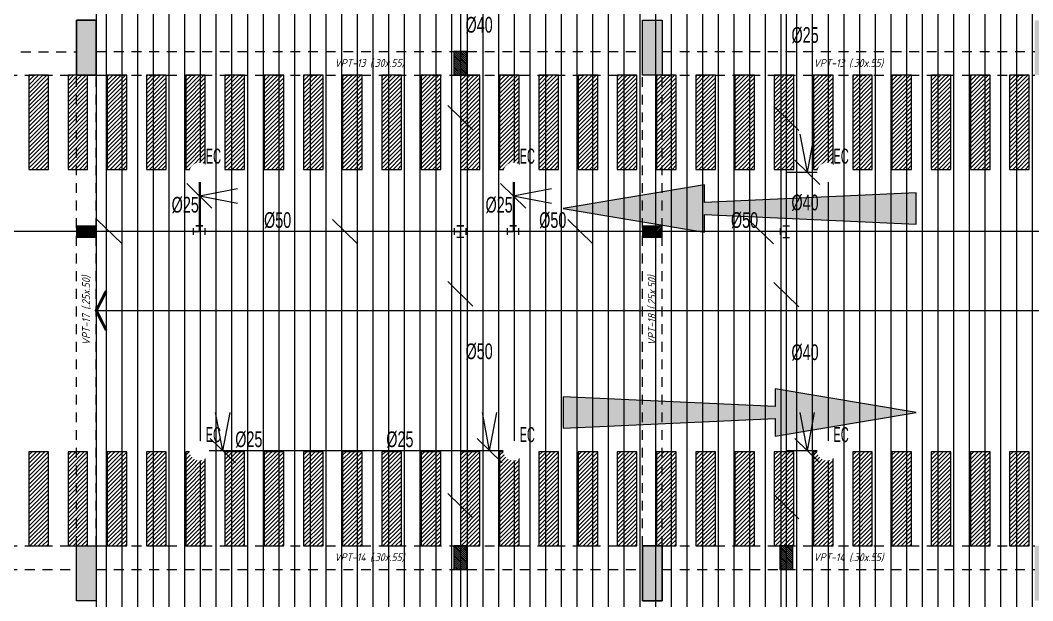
# Model space of a CAD drawing. Header units: millimetres. Extents: x 2085 to 2829, y 1352 to 1631.
# Drawn here: x 2170.53 to 2183.44, y 1527.39 to 1534.79 of the extents above; entities that cross this region are included whole.
import ezdxf
from ezdxf.enums import TextEntityAlignment as Align

# ---------------------------------------------------------------- set-up
doc = ezdxf.new("R2010")
doc.units = ezdxf.units.MM
doc.set_wipeout_variables(frame=1)
for name, pattern in [('DASHED2', [0.375, 0.25, -0.125]), ('HIDDEN', [0.375, 0.25, -0.125]), ('HIDDEN2', [0.1875, 0.125, -0.0625])]:
    doc.linetypes.add(name, pattern=pattern)
doc.layers.get('0').update_dxf_attribs({"color": 251, "lineweight": 9})
for name, color, linetype, lineweight in [('000 SOS 911 - ACCESORIOS ACI', 3, 'Continuous', 20), ('000 SOS 911 ACCESORIOS', 3, 'Continuous', 20), ('000 SOS 911 ROCIADORES', 5, 'Continuous', 25), ('000 SOS 911 TEXTOS ACI', 7, 'Continuous', 9), ('000 SOS 911 TUB. ENTERRADA  ACI', 5, 'DASHED2', 25), ('000 SOS 911 TUBERIA ACI', 3, 'Continuous', 25), ('A-ESTRUCTURA-HATCH', 251, 'Continuous', 13), ('A-ESTRUCTURA-PLACAS', 251, 'Continuous', 13), ('A-ESTRUCTURA-VIGAS', 251, 'HIDDEN2', 13), ('A-HATCH', 251, 'Continuous', 9), ('A-LINEAS', 251, 'Continuous', 9), ('A-MUROS', 251, 'Continuous', 9), ('CIRCULACION PEATONAL', 251, 'Continuous', 13)]:
    doc.layers.add(name, color=color, linetype=linetype, lineweight=lineweight)
doc.layers.add('A_50_Vigas Chata', color=251, linetype='HIDDEN', lineweight=13, plot=False)
doc.styles.add('APPIA -TEXTOS-GENERALES', font='isocp.shx', dxfattribs={"oblique": 15})
doc.styles.add('PIPE', font='ARIALN.TTF', dxfattribs={"width": 0.8})
pattern_1 = [(45, (47.250368, 0), (-0.0265165, 0.0265165), [])]
pattern_2 = [(45, (47.750368, 0), (-0.0265165, 0.0265165), [])]
pattern_3 = [(45, (48.250368, 0), (-0.0265165, 0.0265165), [])]
pattern_4 = [(45, (48.750368, 0), (-0.0265165, 0.0265165), [])]
pattern_5 = [(45, (49.250368, 0), (-0.0265165, 0.0265165), [])]
pattern_6 = [(45, (49.750368, 0), (-0.0265165, 0.0265165), [])]
pattern_7 = [(45, (50.250368, 0), (-0.0265165, 0.0265165), [])]
pattern_8 = [(45, (50.750368, 0), (-0.0265165, 0.0265165), [])]
pattern_9 = [(45, (51.250368, 0), (-0.0265165, 0.0265165), [])]
pattern_10 = [(45, (51.750368, 0), (-0.0265165, 0.0265165), [])]
pattern_11 = [(45, (52.250368, 0), (-0.0265165, 0.0265165), [])]
pattern_12 = [(45, (52.750368, 0), (-0.0265165, 0.0265165), [])]
pattern_13 = [(45, (53.250368, 0), (-0.0265165, 0.0265165), [])]
pattern_14 = [(45, (53.750368, 0), (-0.0265165, 0.0265165), [])]
pattern_15 = [(45, (54.250368, 0), (-0.0265165, 0.0265165), [])]
pattern_16 = [(45, (54.750368, 0), (-0.0265165, 0.0265165), [])]
pattern_17 = [(45, (55.250368, 0), (-0.0265165, 0.0265165), [])]
pattern_18 = [(45, (55.750368, 0), (-0.0265165, 0.0265165), [])]
pattern_19 = [(45, (56.250368, 0), (-0.0265165, 0.0265165), [])]
pattern_20 = [(45, (56.750368, 0), (-0.0265165, 0.0265165), [])]
pattern_21 = [(45, (57.250368, 0), (-0.0265165, 0.0265165), [])]
pattern_22 = [(45, (57.750368, 0), (-0.0265165, 0.0265165), [])]
pattern_23 = [(45, (58.250368, 0), (-0.0265165, 0.0265165), [])]
pattern_24 = [(45, (58.750368, 0), (-0.0265165, 0.0265165), [])]
pattern_25 = [(45, (59.250368, 0), (-0.0265165, 0.0265165), [])]
pattern_26 = [(45, (59.750368, 0), (-0.0265165, 0.0265165), [])]

# ---------------------------------------------------------------- blocks, each defined once
blk = doc.blocks.new('002')
at = {"layer": '000 SOS 911 ROCIADORES', "color": 5, "style": 'PIPE', "width": 0.641273}
blk.add_text('EC', height=0.14693, dxfattribs=at).set_placement((2884.5692, 1470.2615, 0), (2884.7191, 1470.2615, 0), align=Align.FIT)
blk.add_wipeout([(2884.6014, 1470.1768), (2884.6013, 1470.178), (2884.6013, 1470.1792), (2884.6013, 1470.1804), (2884.6012, 1470.1816), (2884.6012, 1470.1828), (2884.6011, 1470.184), (2884.601, 1470.1852), (2884.6009, 1470.1864), (2884.6007, 1470.1876), (2884.6006, 1470.1888), (2884.6004, 1470.19), (2884.6003, 1470.1911), (2884.6001, 1470.1923), (2884.5999, 1470.1935), (2884.5997, 1470.1947), (2884.5994, 1470.1959), (2884.5992, 1470.197), (2884.5989, 1470.1982), (2884.5987, 1470.1994), (2884.5984, 1470.2005), (2884.5981, 1470.2017), (2884.5977, 1470.2028), (2884.5974, 1470.204), (2884.5971, 1470.2051), (2884.5967, 1470.2063), (2884.5963, 1470.2074), (2884.5959, 1470.2085), (2884.5955, 1470.2097), (2884.5951, 1470.2108), (2884.5947, 1470.2119), (2884.5942, 1470.213), (2884.5938, 1470.2141), (2884.5933, 1470.2152), (2884.5928, 1470.2163), (2884.5923, 1470.2174), (2884.5918, 1470.2185), (2884.5912, 1470.2195), (2884.5907, 1470.2206), (2884.5901, 1470.2217), (2884.5896, 1470.2227), (2884.589, 1470.2238), (2884.5884, 1470.2248), (2884.5878, 1470.2258), (2884.5872, 1470.2269), (2884.5865, 1470.2279), (2884.5859, 1470.2289), (2884.5852, 1470.2299), (2884.5845, 1470.2309), (2884.5839, 1470.2318), (2884.5832, 1470.2328), (2884.5825, 1470.2338), (2884.5817, 1470.2347), (2884.581, 1470.2357), (2884.5803, 1470.2366), (2884.5795, 1470.2375), (2884.5787, 1470.2385), (2884.5779, 1470.2394), (2884.5772, 1470.2403), (2884.5764, 1470.2412), (2884.5755, 1470.242), (2884.5747, 1470.2429), (2884.5739, 1470.2438), (2884.573, 1470.2446), (2884.5722, 1470.2454), (2884.5713, 1470.2463), (2884.5704, 1470.2471), (2884.5695, 1470.2479), (2884.5686, 1470.2487), (2884.5677, 1470.2495), (2884.5668, 1470.2502), (2884.5659, 1470.251), (2884.565, 1470.2517), (2884.564, 1470.2525), (2884.5631, 1470.2532), (2884.5621, 1470.2539), (2884.5611, 1470.2546), (2884.5601, 1470.2553), (2884.5591, 1470.2559), (2884.5581, 1470.2566), (2884.5571, 1470.2573), (2884.5561, 1470.2579), (2884.5551, 1470.2585), (2884.5541, 1470.2591), (2884.553, 1470.2597), (2884.552, 1470.2603), (2884.5509, 1470.2609), (2884.5499, 1470.2614), (2884.5488, 1470.262), (2884.5477, 1470.2625), (2884.5467, 1470.263), (2884.5456, 1470.2635), (2884.5445, 1470.264), (2884.5434, 1470.2645), (2884.5423, 1470.2649), (2884.5412, 1470.2654), (2884.5401, 1470.2658), (2884.5389, 1470.2662), (2884.5378, 1470.2667), (2884.5367, 1470.267), (2884.5355, 1470.2674), (2884.5344, 1470.2678), (2884.5333, 1470.2681), (2884.5321, 1470.2685), (2884.5309, 1470.2688), (2884.5298, 1470.2691), (2884.5286, 1470.2694), (2884.5275, 1470.2697), (2884.5263, 1470.2699), (2884.5251, 1470.2702), (2884.524, 1470.2704), (2884.5228, 1470.2706), (2884.5216, 1470.2708), (2884.5204, 1470.271), (2884.5192, 1470.2712), (2884.518, 1470.2713), (2884.5169, 1470.2715), (2884.5157, 1470.2716), (2884.5145, 1470.2717), (2884.5133, 1470.2718), (2884.5121, 1470.2719), (2884.5109, 1470.272), (2884.5097, 1470.272), (2884.5085, 1470.2721), (2884.5073, 1470.2721), (2884.5061, 1470.2721), (2884.5049, 1470.2721), (2884.5037, 1470.2721), (2884.5025, 1470.272), (2884.5013, 1470.272), (2884.5001, 1470.2719), (2884.4989, 1470.2718), (2884.4977, 1470.2717), (2884.4965, 1470.2716), (2884.4954, 1470.2715), (2884.4942, 1470.2713), (2884.493, 1470.2712), (2884.4918, 1470.271), (2884.4906, 1470.2708), (2884.4894, 1470.2706), (2884.4883, 1470.2704), (2884.4871, 1470.2702), (2884.4859, 1470.2699), (2884.4847, 1470.2697), (2884.4836, 1470.2694), (2884.4824, 1470.2691), (2884.4813, 1470.2688), (2884.4801, 1470.2685), (2884.479, 1470.2681), (2884.4778, 1470.2678), (2884.4767, 1470.2674), (2884.4755, 1470.267), (2884.4744, 1470.2667), (2884.4733, 1470.2662), (2884.4722, 1470.2658), (2884.471, 1470.2654), (2884.4699, 1470.2649), (2884.4688, 1470.2645), (2884.4677, 1470.264), (2884.4666, 1470.2635), (2884.4655, 1470.263), (2884.4645, 1470.2625), (2884.4634, 1470.262), (2884.4623, 1470.2614), (2884.4613, 1470.2609), (2884.4602, 1470.2603), (2884.4592, 1470.2597), (2884.4581, 1470.2591), (2884.4571, 1470.2585), (2884.4561, 1470.2579), (2884.4551, 1470.2573), (2884.4541, 1470.2566), (2884.4531, 1470.2559), (2884.4521, 1470.2553), (2884.4511, 1470.2546), (2884.4501, 1470.2539), (2884.4492, 1470.2532), (2884.4482, 1470.2525), (2884.4473, 1470.2517), (2884.4463, 1470.251), (2884.4454, 1470.2502), (2884.4445, 1470.2495), (2884.4436, 1470.2487), (2884.4427, 1470.2479), (2884.4418, 1470.2471), (2884.4409, 1470.2463), (2884.44, 1470.2454), (2884.4392, 1470.2446), (2884.4383, 1470.2438), (2884.4375, 1470.2429), (2884.4367, 1470.242), (2884.4359, 1470.2412), (2884.4351, 1470.2403), (2884.4343, 1470.2394), (2884.4335, 1470.2385), (2884.4327, 1470.2375), (2884.432, 1470.2366), (2884.4312, 1470.2357), (2884.4305, 1470.2347), (2884.4298, 1470.2338), (2884.429, 1470.2328), (2884.4283, 1470.2318), (2884.4277, 1470.2309), (2884.427, 1470.2299), (2884.4263, 1470.2289), (2884.4257, 1470.2279), (2884.425, 1470.2269), (2884.4244, 1470.2258), (2884.4238, 1470.2248), (2884.4232, 1470.2238), (2884.4226, 1470.2227), (2884.4221, 1470.2217), (2884.4215, 1470.2206), (2884.421, 1470.2195), (2884.4204, 1470.2185), (2884.4199, 1470.2174), (2884.4194, 1470.2163), (2884.4189, 1470.2152), (2884.4185, 1470.2141), (2884.418, 1470.213), (2884.4175, 1470.2119), (2884.4171, 1470.2108), (2884.4167, 1470.2097), (2884.4163, 1470.2085), (2884.4159, 1470.2074), (2884.4155, 1470.2063), (2884.4152, 1470.2051), (2884.4148, 1470.204), (2884.4145, 1470.2028), (2884.4142, 1470.2017), (2884.4138, 1470.2005), (2884.4136, 1470.1994), (2884.4133, 1470.1982), (2884.413, 1470.197), (2884.4128, 1470.1959), (2884.4125, 1470.1947), (2884.4123, 1470.1935), (2884.4121, 1470.1923), (2884.4119, 1470.1911), (2884.4118, 1470.19), (2884.4116, 1470.1888), (2884.4115, 1470.1876), (2884.4113, 1470.1864), (2884.4112, 1470.1852), (2884.4111, 1470.184), (2884.411, 1470.1828), (2884.411, 1470.1816), (2884.4109, 1470.1804), (2884.4109, 1470.1792), (2884.4109, 1470.178), (2884.4109, 1470.1768), (2884.4109, 1470.1756), (2884.4109, 1470.1744), (2884.4109, 1470.1732), (2884.411, 1470.172), (2884.411, 1470.1709), (2884.4111, 1470.1697), (2884.4112, 1470.1685), (2884.4113, 1470.1673), (2884.4115, 1470.1661), (2884.4116, 1470.1649), (2884.4118, 1470.1637), (2884.4119, 1470.1625), (2884.4121, 1470.1613), (2884.4123, 1470.1602), (2884.4125, 1470.159), (2884.4128, 1470.1578), (2884.413, 1470.1566), (2884.4133, 1470.1555), (2884.4136, 1470.1543), (2884.4138, 1470.1531), (2884.4142, 1470.152), (2884.4145, 1470.1508), (2884.4148, 1470.1497), (2884.4152, 1470.1485), (2884.4155, 1470.1474), (2884.4159, 1470.1463), (2884.4163, 1470.1451), (2884.4167, 1470.144), (2884.4171, 1470.1429), (2884.4175, 1470.1418), (2884.418, 1470.1407), (2884.4185, 1470.1396), (2884.4189, 1470.1385), (2884.4194, 1470.1374), (2884.4199, 1470.1363), (2884.4204, 1470.1352), (2884.421, 1470.1341), (2884.4215, 1470.1331), (2884.4221, 1470.132), (2884.4226, 1470.1309), (2884.4232, 1470.1299), (2884.4238, 1470.1289), (2884.4244, 1470.1278), (2884.425, 1470.1268), (2884.4257, 1470.1258), (2884.4263, 1470.1248), (2884.427, 1470.1238), (2884.4277, 1470.1228), (2884.4283, 1470.1218), (2884.429, 1470.1208), (2884.4298, 1470.1199), (2884.4305, 1470.1189), (2884.4312, 1470.118), (2884.432, 1470.117), (2884.4327, 1470.1161), (2884.4335, 1470.1152), (2884.4343, 1470.1143), (2884.4351, 1470.1134), (2884.4359, 1470.1125), (2884.4367, 1470.1116), (2884.4375, 1470.1108), (2884.4383, 1470.1099), (2884.4392, 1470.1091), (2884.44, 1470.1082), (2884.4409, 1470.1074), (2884.4418, 1470.1066), (2884.4427, 1470.1058), (2884.4436, 1470.105), (2884.4445, 1470.1042), (2884.4454, 1470.1034), (2884.4463, 1470.1027), (2884.4473, 1470.1019), (2884.4482, 1470.1012), (2884.4492, 1470.1005), (2884.4501, 1470.0998), (2884.4511, 1470.0991), (2884.4521, 1470.0984), (2884.4531, 1470.0977), (2884.4541, 1470.0971), (2884.4551, 1470.0964), (2884.4561, 1470.0958), (2884.4571, 1470.0952), (2884.4581, 1470.0945), (2884.4592, 1470.0939), (2884.4602, 1470.0934), (2884.4613, 1470.0928), (2884.4623, 1470.0922), (2884.4634, 1470.0917), (2884.4645, 1470.0912), (2884.4655, 1470.0906), (2884.4666, 1470.0901), (2884.4677, 1470.0897), (2884.4688, 1470.0892), (2884.4699, 1470.0887), (2884.471, 1470.0883), (2884.4722, 1470.0878), (2884.4733, 1470.0874), (2884.4744, 1470.087), (2884.4755, 1470.0866), (2884.4767, 1470.0862), (2884.4778, 1470.0859), (2884.479, 1470.0855), (2884.4801, 1470.0852), (2884.4813, 1470.0849), (2884.4824, 1470.0846), (2884.4836, 1470.0843), (2884.4847, 1470.084), (2884.4859, 1470.0837), (2884.4871, 1470.0835), (2884.4883, 1470.0833), (2884.4894, 1470.0831), (2884.4906, 1470.0829), (2884.4918, 1470.0827), (2884.493, 1470.0825), (2884.4942, 1470.0823), (2884.4954, 1470.0822), (2884.4965, 1470.0821), (2884.4977, 1470.082), (2884.4989, 1470.0819), (2884.5001, 1470.0818), (2884.5013, 1470.0817), (2884.5025, 1470.0817), (2884.5037, 1470.0816), (2884.5049, 1470.0816), (2884.5061, 1470.0816), (2884.5073, 1470.0816), (2884.5085, 1470.0816), (2884.5097, 1470.0817), (2884.5109, 1470.0817), (2884.5121, 1470.0818), (2884.5133, 1470.0819), (2884.5145, 1470.082), (2884.5157, 1470.0821), (2884.5169, 1470.0822), (2884.518, 1470.0823), (2884.5192, 1470.0825), (2884.5204, 1470.0827), (2884.5216, 1470.0829), (2884.5228, 1470.0831), (2884.524, 1470.0833), (2884.5251, 1470.0835), (2884.5263, 1470.0837), (2884.5275, 1470.084), (2884.5286, 1470.0843), (2884.5298, 1470.0846), (2884.5309, 1470.0849), (2884.5321, 1470.0852), (2884.5333, 1470.0855), (2884.5344, 1470.0859), (2884.5355, 1470.0862), (2884.5367, 1470.0866), (2884.5378, 1470.087), (2884.5389, 1470.0874), (2884.5401, 1470.0878), (2884.5412, 1470.0883), (2884.5423, 1470.0887), (2884.5434, 1470.0892), (2884.5445, 1470.0897), (2884.5456, 1470.0901), (2884.5467, 1470.0906), (2884.5477, 1470.0912), (2884.5488, 1470.0917), (2884.5499, 1470.0922), (2884.5509, 1470.0928), (2884.552, 1470.0934), (2884.553, 1470.0939), (2884.5541, 1470.0945), (2884.5551, 1470.0952), (2884.5561, 1470.0958), (2884.5571, 1470.0964), (2884.5581, 1470.0971), (2884.5591, 1470.0977), (2884.5601, 1470.0984), (2884.5611, 1470.0991), (2884.5621, 1470.0998), (2884.5631, 1470.1005), (2884.564, 1470.1012), (2884.565, 1470.1019), (2884.5659, 1470.1027), (2884.5668, 1470.1034), (2884.5677, 1470.1042), (2884.5686, 1470.105), (2884.5695, 1470.1058), (2884.5704, 1470.1066), (2884.5713, 1470.1074), (2884.5722, 1470.1082), (2884.573, 1470.1091), (2884.5739, 1470.1099), (2884.5747, 1470.1108), (2884.5755, 1470.1116), (2884.5764, 1470.1125), (2884.5772, 1470.1134), (2884.5779, 1470.1143), (2884.5787, 1470.1152), (2884.5795, 1470.1161), (2884.5803, 1470.117), (2884.581, 1470.118), (2884.5817, 1470.1189), (2884.5825, 1470.1199), (2884.5832, 1470.1208), (2884.5839, 1470.1218), (2884.5845, 1470.1228), (2884.5852, 1470.1238), (2884.5859, 1470.1248), (2884.5865, 1470.1258), (2884.5872, 1470.1268), (2884.5878, 1470.1278), (2884.5884, 1470.1289), (2884.589, 1470.1299), (2884.5896, 1470.1309), (2884.5901, 1470.132), (2884.5907, 1470.1331), (2884.5912, 1470.1341), (2884.5918, 1470.1352), (2884.5923, 1470.1363), (2884.5928, 1470.1374), (2884.5933, 1470.1385), (2884.5938, 1470.1396), (2884.5942, 1470.1407), (2884.5947, 1470.1418), (2884.5951, 1470.1429), (2884.5955, 1470.144), (2884.5959, 1470.1451), (2884.5963, 1470.1463), (2884.5967, 1470.1474), (2884.5971, 1470.1485), (2884.5974, 1470.1497), (2884.5977, 1470.1508), (2884.5981, 1470.152), (2884.5984, 1470.1531), (2884.5987, 1470.1543), (2884.5989, 1470.1555), (2884.5992, 1470.1566), (2884.5994, 1470.1578), (2884.5997, 1470.159), (2884.5999, 1470.1602), (2884.6001, 1470.1613), (2884.6003, 1470.1625), (2884.6004, 1470.1637), (2884.6006, 1470.1649), (2884.6007, 1470.1661), (2884.6009, 1470.1673), (2884.601, 1470.1685), (2884.6011, 1470.1697), (2884.6012, 1470.1709), (2884.6012, 1470.172), (2884.6013, 1470.1732), (2884.6013, 1470.1744), (2884.6013, 1470.1756)]).translate(0, 0, 0).dxf.layer = '000 SOS 911 ROCIADORES'
blk = doc.blocks.new('003')
at = {"layer": '000 SOS 911 ROCIADORES', "xscale": 1.3, "yscale": 1.3, "zscale": 1.3}
blk.add_blockref('002', (-841.839, -416.766, 0), dxfattribs=at)
blk = doc.blocks.new('PASE EN VIGA')
at = {"layer": '000 SOS 911 TUB. ENTERRADA  ACI'}
h = blk.add_hatch(dxfattribs=at)
h.set_pattern_fill('ANSI31', color=6, scale=0.0046)
h.paths.add_polyline_path([(2188.783, 1180.57), (2188.783, 1180.71), (2188.533, 1180.71), (2188.533, 1180.57)])
at = {"layer": '000 SOS 911 TUB. ENTERRADA  ACI', "color": 6, "linetype": 'ByBlock'}
blk.add_lwpolyline([(2188.533, 1180.57), (2188.783, 1180.57), (2188.783, 1180.71), (2188.533, 1180.71)], close=True, dxfattribs=at)
blk = doc.blocks.new('007')
at = {"layer": '000 SOS 911 - ACCESORIOS ACI'}
for q in [(26830.838, -4054.765, 0), (26831.022, -4054.765, 0)]:
    blk.add_line((26830.93, -4055.252, 0), q, dxfattribs=at)
blk = doc.blocks.new('ACCS.ELBOW.90')
at = {"layer": '000 SOS 911 - ACCESORIOS ACI', "color": 100}
for p, q in [((0.098, 0.168), (-0.098, 0.168)), ((0.168, -0.098), (0.168, 0.098))]:
    blk.add_line(p, q, dxfattribs=at)
at = {"layer": '000 SOS 911 - ACCESORIOS ACI', "color": 9}
for p in [(0, 0.168), (0.168, 0)]:
    blk.add_line(p, (0, 0), dxfattribs=at)
blk = doc.blocks.new('EST P1')
at = {"layer": 'A-ESTRUCTURA-HATCH'}
h = blk.add_hatch(color=256, dxfattribs=at)
h.dxf.hatch_style = 1
h.paths.add_polyline_path([(51.865, 5.05), (47.915, 5.05), (47.915, -0.15), (50.25, -0.15), (50.25, 0), (48.065, 0), (48.065, 2.05), (51.865, 2.05), (51.865, 2.2), (48.065, 2.2), (48.065, 4.85), (51.715, 4.85), (51.715, 3.2), (51.865, 3.2)])
h.paths.add_polyline_path([(1.925, -0.151), (-0.175, -0.151), (-0.175, 4.85), (-3.56, 4.85), (-3.56, 5.05), (3.775, 5.05), (3.775, 1.9), (3.625, 1.9), (3.625, 4.85), (-0.025, 4.85), (-0.025, 2.2), (1.925, 2.2), (1.925, 2.05), (-0.025, 2.05), (-0.025, 0), (1.925, -0.001)])
h.paths.add_polyline_path([(71.63, -6.15), (71.88, -6.15), (71.88, -6.85), (71.63, -6.85)])
h.paths.add_polyline_path([(64.42, -6.15), (64.67, -6.15), (64.67, -6.85), (64.42, -6.85)])
h.paths.add_polyline_path([(57.21, -6.15), (57.46, -6.15), (57.46, -6.85), (57.21, -6.85)])
h.paths.add_polyline_path([(50, -6.15), (50.25, -6.15), (50.25, -6.85), (50, -6.85)])
h.paths.add_polyline_path([(42.79, -6.15), (43.04, -6.15), (43.04, -6.85), (42.79, -6.85)])
h.paths.add_polyline_path([(42.79, 0.55), (43.04, 0.55), (43.04, -0.15), (42.79, -0.15)])
h.paths.add_polyline_path([(35.58, -6.15), (35.83, -6.15), (35.83, -6.85), (35.58, -6.85)])
h.paths.add_polyline_path([(35.58, 0.55), (35.83, 0.55), (35.83, -0.15), (35.58, -0.15)])
h.paths.add_polyline_path([(35.28, -6.15), (35.53, -6.15), (35.53, -6.85), (35.28, -6.85)])
h.paths.add_polyline_path([(35.28, 0.55), (35.53, 0.55), (35.53, -0.15), (35.28, -0.15)])
h.paths.add_polyline_path([(30.28, -6.15), (30.53, -6.15), (30.53, -6.85), (30.28, -6.85)])
h.paths.add_polyline_path([(30.28, 0.55), (30.53, 0.55), (30.53, -0.15), (30.28, -0.15)])
h.paths.add_polyline_path([(23.07, -6.15), (23.32, -6.15), (23.32, -6.85), (23.07, -6.85)])
h.paths.add_polyline_path([(23.07, 0.55), (23.32, 0.55), (23.32, -0.15), (23.07, -0.15)])
h.paths.add_polyline_path([(18.07, -6.15), (18.32, -6.15), (18.32, -6.85), (18.07, -6.85)])
h.paths.add_polyline_path([(18.07, 0.55), (18.32, 0.55), (18.32, -0.15), (18.07, -0.15)])
h.paths.add_polyline_path([(10.86, -6.15), (11.11, -6.15), (11.11, -6.85), (10.86, -6.85)])
h.paths.add_polyline_path([(10.86, 0.55), (11.11, 0.55), (11.11, -0.15), (10.86, -0.15)])
h.paths.add_polyline_path([(3.65, -6.15), (3.9, -6.15), (3.9, -6.85), (3.65, -6.85)])
h.paths.add_polyline_path([(3.625, 0.55), (3.9, 0.55), (3.9, -0.15), (3.625, -0.15)])
h.paths.add_polyline_path([(-3.56, -6.15), (-3.31, -6.15), (-3.31, -6.85), (-3.56, -6.85)])
h.paths.add_polyline_path([(-3.56, 0.55), (-3.31, 0.55), (-3.31, -0.15), (-3.56, -0.15)])
h.paths.add_polyline_path([(-3.86, -6.15), (-3.61, -6.15), (-3.61, -6.85), (-3.86, -6.85)])
h.paths.add_polyline_path([(-3.86, 0.55), (-3.61, 0.55), (-3.61, -0.15), (-3.86, -0.15)])
h.paths.add_polyline_path([(-11.07, -6.15), (-10.82, -6.15), (-10.82, -6.85), (-11.07, -6.85)])
h.paths.add_polyline_path([(-11.07, 0.55), (-10.82, 0.55), (-10.82, -0.15), (-11.07, -0.15)])
h.paths.add_polyline_path([(-18.28, -6.15), (-18.03, -6.15), (-18.03, -6.85), (-18.28, -6.85)])
h.paths.add_polyline_path([(-18.28, 0.55), (-18.03, 0.55), (-18.03, -0.15), (-18.28, -0.15)])
h.paths.add_polyline_path([(-25.49, -6.15), (-25.24, -6.15), (-25.24, -6.85), (-25.49, -6.85)])
h.paths.add_polyline_path([(-25.49, 0.55), (-25.24, 0.55), (-25.24, -0.15), (-25.49, -0.15)])
h.paths.add_polyline_path([(-32.7, -6.15), (-32.45, -6.15), (-32.45, -6.85), (-32.7, -6.85)])
h.paths.add_polyline_path([(-32.7, 0.55), (-32.45, 0.55), (-32.45, -0.15), (-32.7, -0.15)])
h.paths.add_polyline_path([(-39.91, -6.15), (-39.66, -6.15), (-39.66, -6.85), (-39.91, -6.85)])
h.paths.add_polyline_path([(-39.91, 0.55), (-39.66, 0.55), (-39.66, -0.15), (-39.91, -0.15)])
at = {"layer": 'A-ESTRUCTURA-PLACAS'}
for points in [[(10.86, 0.55), (11.11, 0.55), (11.11, -0.15), (10.86, -0.15)], [(18.07, 0.55), (18.32, 0.55), (18.32, -0.15), (18.07, -0.15)], [(10.86, -6.15), (11.11, -6.15), (11.11, -6.85), (10.86, -6.85)], [(18.07, -6.15), (18.32, -6.15), (18.32, -6.85), (18.07, -6.85)]]:
    blk.add_lwpolyline(points, close=True, dxfattribs=at)
at = {"layer": 'A-ESTRUCTURA-VIGAS'}
for points in [[(3.85, 0.149), (10.86, 0.149)], [(11.11, 0.15), (18.07, 0.15)], [(18.32, 0.15), (23.07, 0.15)], [(3.901, -0.151), (10.86, -0.151)], [(10.86, -6.15), (10.86, -0.15)], [(11.11, -6.15), (11.11, -0.15)], [(11.11, -0.15), (18.07, -0.15)], [(18.07, -6.15), (18.07, -0.15)], [(18.32, -6.15), (18.32, -0.15)], [(18.32, -0.15), (23.07, -0.15)], [(3.901, -6.151), (10.86, -6.151)], [(11.11, -6.15), (18.07, -6.15)], [(18.32, -6.15), (23.07, -6.15)], [(3.901, -6.451), (10.86, -6.451)], [(11.11, -6.45), (18.07, -6.45)], [(18.32, -6.45), (23.07, -6.45)]]:
    blk.add_lwpolyline(points, dxfattribs=at)
at = {"layer": 'A_50_Vigas Chata', "char_height": 0.1, "attachment_point": 5, "style": 'APPIA -TEXTOS-GENERALES'}
for s, insert in [('VPT-13 (.30x.55)', (14.59, 0)), ('VPT-13 (.30x.55)', (20.695, 0)), ('VPT-14 (.30x.55)', (14.59, -6.3)), ('VPT-14 (.30x.55)', (20.695, -6.3))]:
    blk.add_mtext(s, dxfattribs=dict(at, insert=insert))
at = {"layer": 'A_50_Vigas Chata', "char_height": 0.1, "attachment_point": 5, "rotation": 90, "style": 'APPIA -TEXTOS-GENERALES'}
for s, insert in [('VPT-17 (.25x.50)', (10.985, -3.15)), ('VPT-18 (.25x.50)', (18.195, -3.15))]:
    blk.add_mtext(s, dxfattribs=dict(at, insert=insert))
blk = doc.blocks.new('*U112')
at = {"layer": 'CIRCULACION PEATONAL'}
h = blk.add_hatch(dxfattribs=at)
h.set_pattern_fill('ANSI31', color=256, scale=0.3)
h.set_pattern_definition(pattern_1)
h.paths.add_polyline_path([(47.547, 0.228), (47.297, 0.228), (47.297, -0.972), (47.547, -0.972)])
h = blk.add_hatch(dxfattribs=at)
h.set_pattern_fill('ANSI31', color=256, scale=0.3)
h.set_pattern_definition(pattern_2)
h.paths.add_polyline_path([(48.047, 0.228), (47.797, 0.228), (47.797, -0.972), (48.047, -0.972)])
h = blk.add_hatch(dxfattribs=at)
h.set_pattern_fill('ANSI31', color=256, scale=0.3)
h.set_pattern_definition(pattern_3)
h.paths.add_polyline_path([(48.547, 0.228), (48.297, 0.228), (48.297, -0.972), (48.547, -0.972)])
h = blk.add_hatch(dxfattribs=at)
h.set_pattern_fill('ANSI31', color=256, scale=0.3)
h.set_pattern_definition(pattern_4)
h.paths.add_polyline_path([(49.047, 0.228), (48.797, 0.228), (48.797, -0.972), (49.047, -0.972)])
h = blk.add_hatch(dxfattribs=at)
h.set_pattern_fill('ANSI31', color=256, scale=0.3)
h.set_pattern_definition(pattern_5)
h.paths.add_polyline_path([(49.547, 0.228), (49.297, 0.228), (49.297, -0.972), (49.547, -0.972)])
h = blk.add_hatch(dxfattribs=at)
h.set_pattern_fill('ANSI31', color=256, scale=0.3)
h.set_pattern_definition(pattern_6)
h.paths.add_polyline_path([(50.047, 0.228), (49.797, 0.228), (49.797, -0.972), (50.047, -0.972)])
h = blk.add_hatch(dxfattribs=at)
h.set_pattern_fill('ANSI31', color=256, scale=0.3)
h.set_pattern_definition(pattern_7)
h.paths.add_polyline_path([(50.547, 0.228), (50.297, 0.228), (50.297, -0.972), (50.547, -0.972)])
h = blk.add_hatch(dxfattribs=at)
h.set_pattern_fill('ANSI31', color=256, scale=0.3)
h.set_pattern_definition(pattern_8)
h.paths.add_polyline_path([(51.047, 0.228), (50.797, 0.228), (50.797, -0.972), (51.047, -0.972)])
h = blk.add_hatch(dxfattribs=at)
h.set_pattern_fill('ANSI31', color=256, scale=0.3)
h.set_pattern_definition(pattern_9)
h.paths.add_polyline_path([(51.547, 0.228), (51.297, 0.228), (51.297, -0.972), (51.547, -0.972)])
h = blk.add_hatch(dxfattribs=at)
h.set_pattern_fill('ANSI31', color=256, scale=0.3)
h.set_pattern_definition(pattern_10)
h.paths.add_polyline_path([(52.047, 0.228), (51.797, 0.228), (51.797, -0.972), (52.047, -0.972)])
h = blk.add_hatch(dxfattribs=at)
h.set_pattern_fill('ANSI31', color=256, scale=0.3)
h.set_pattern_definition(pattern_11)
h.paths.add_polyline_path([(52.547, 0.228), (52.297, 0.228), (52.297, -0.972), (52.547, -0.972)])
h = blk.add_hatch(dxfattribs=at)
h.set_pattern_fill('ANSI31', color=256, scale=0.3)
h.set_pattern_definition(pattern_12)
h.paths.add_polyline_path([(53.047, 0.228), (52.797, 0.228), (52.797, -0.972), (53.047, -0.972)])
h = blk.add_hatch(dxfattribs=at)
h.set_pattern_fill('ANSI31', color=256, scale=0.3)
h.set_pattern_definition(pattern_13)
h.paths.add_polyline_path([(53.547, 0.228), (53.297, 0.228), (53.297, -0.972), (53.547, -0.972)])
h = blk.add_hatch(dxfattribs=at)
h.set_pattern_fill('ANSI31', color=256, scale=0.3)
h.set_pattern_definition(pattern_14)
h.paths.add_polyline_path([(54.047, 0.228), (53.797, 0.228), (53.797, -0.972), (54.047, -0.972)])
h = blk.add_hatch(dxfattribs=at)
h.set_pattern_fill('ANSI31', color=256, scale=0.3)
h.set_pattern_definition(pattern_15)
h.paths.add_polyline_path([(54.547, 0.228), (54.297, 0.228), (54.297, -0.972), (54.547, -0.972)])
h = blk.add_hatch(dxfattribs=at)
h.set_pattern_fill('ANSI31', color=256, scale=0.3)
h.set_pattern_definition(pattern_16)
h.paths.add_polyline_path([(55.047, 0.228), (54.797, 0.228), (54.797, -0.972), (55.047, -0.972)])
h = blk.add_hatch(dxfattribs=at)
h.set_pattern_fill('ANSI31', color=256, scale=0.3)
h.set_pattern_definition(pattern_17)
h.paths.add_polyline_path([(55.547, 0.228), (55.297, 0.228), (55.297, -0.972), (55.547, -0.972)])
h = blk.add_hatch(dxfattribs=at)
h.set_pattern_fill('ANSI31', color=256, scale=0.3)
h.set_pattern_definition(pattern_18)
h.paths.add_polyline_path([(56.047, 0.228), (55.797, 0.228), (55.797, -0.972), (56.047, -0.972)])
h = blk.add_hatch(dxfattribs=at)
h.set_pattern_fill('ANSI31', color=256, scale=0.3)
h.set_pattern_definition(pattern_19)
h.paths.add_polyline_path([(56.547, 0.228), (56.297, 0.228), (56.297, -0.972), (56.547, -0.972)])
h = blk.add_hatch(dxfattribs=at)
h.set_pattern_fill('ANSI31', color=256, scale=0.3)
h.set_pattern_definition(pattern_20)
h.paths.add_polyline_path([(57.047, 0.228), (56.797, 0.228), (56.797, -0.972), (57.047, -0.972)])
h = blk.add_hatch(dxfattribs=at)
h.set_pattern_fill('ANSI31', color=256, scale=0.3)
h.set_pattern_definition(pattern_21)
h.paths.add_polyline_path([(57.547, 0.228), (57.297, 0.228), (57.297, -0.972), (57.547, -0.972)])
h = blk.add_hatch(dxfattribs=at)
h.set_pattern_fill('ANSI31', color=256, scale=0.3)
h.set_pattern_definition(pattern_22)
h.paths.add_polyline_path([(58.047, 0.228), (57.797, 0.228), (57.797, -0.972), (58.047, -0.972)])
h = blk.add_hatch(dxfattribs=at)
h.set_pattern_fill('ANSI31', color=256, scale=0.3)
h.set_pattern_definition(pattern_23)
h.paths.add_polyline_path([(58.547, 0.228), (58.297, 0.228), (58.297, -0.972), (58.547, -0.972)])
h = blk.add_hatch(dxfattribs=at)
h.set_pattern_fill('ANSI31', color=256, scale=0.3)
h.set_pattern_definition(pattern_24)
h.paths.add_polyline_path([(59.047, 0.228), (58.797, 0.228), (58.797, -0.972), (59.047, -0.972)])
h = blk.add_hatch(dxfattribs=at)
h.set_pattern_fill('ANSI31', color=256, scale=0.3)
h.set_pattern_definition(pattern_25)
h.paths.add_polyline_path([(59.547, 0.228), (59.297, 0.228), (59.297, -0.972), (59.547, -0.972)])
h = blk.add_hatch(dxfattribs=at)
h.set_pattern_fill('ANSI31', color=256, scale=0.3)
h.set_pattern_definition(pattern_26)
h.paths.add_polyline_path([(60.047, 0.228), (59.797, 0.228), (59.797, -0.972), (60.047, -0.972)])
for points in [[(47.297, -0.972), (47.547, -0.972), (47.547, 0.228), (47.297, 0.228)], [(47.797, -0.972), (48.047, -0.972), (48.047, 0.228), (47.797, 0.228)], [(48.297, -0.972), (48.547, -0.972), (48.547, 0.228), (48.297, 0.228)], [(48.797, -0.972), (49.047, -0.972), (49.047, 0.228), (48.797, 0.228)], [(49.297, -0.972), (49.547, -0.972), (49.547, 0.228), (49.297, 0.228)], [(49.797, -0.972), (50.047, -0.972), (50.047, 0.228), (49.797, 0.228)], [(50.297, -0.972), (50.547, -0.972), (50.547, 0.228), (50.297, 0.228)], [(50.797, -0.972), (51.047, -0.972), (51.047, 0.228), (50.797, 0.228)], [(51.297, -0.972), (51.547, -0.972), (51.547, 0.228), (51.297, 0.228)], [(51.797, -0.972), (52.047, -0.972), (52.047, 0.228), (51.797, 0.228)], [(52.297, -0.972), (52.547, -0.972), (52.547, 0.228), (52.297, 0.228)], [(52.797, -0.972), (53.047, -0.972), (53.047, 0.228), (52.797, 0.228)], [(53.297, -0.972), (53.547, -0.972), (53.547, 0.228), (53.297, 0.228)], [(53.797, -0.972), (54.047, -0.972), (54.047, 0.228), (53.797, 0.228)], [(54.297, -0.972), (54.547, -0.972), (54.547, 0.228), (54.297, 0.228)], [(54.797, -0.972), (55.047, -0.972), (55.047, 0.228), (54.797, 0.228)], [(55.297, -0.972), (55.547, -0.972), (55.547, 0.228), (55.297, 0.228)], [(55.797, -0.972), (56.047, -0.972), (56.047, 0.228), (55.797, 0.228)], [(56.297, -0.972), (56.547, -0.972), (56.547, 0.228), (56.297, 0.228)], [(56.797, -0.972), (57.047, -0.972), (57.047, 0.228), (56.797, 0.228)], [(57.297, -0.972), (57.547, -0.972), (57.547, 0.228), (57.297, 0.228)], [(57.797, -0.972), (58.047, -0.972), (58.047, 0.228), (57.797, 0.228)], [(58.297, -0.972), (58.547, -0.972), (58.547, 0.228), (58.297, 0.228)], [(58.797, -0.972), (59.047, -0.972), (59.047, 0.228), (58.797, 0.228)], [(59.297, -0.972), (59.547, -0.972), (59.547, 0.228), (59.297, 0.228)], [(59.797, -0.972), (60.047, -0.972), (60.047, 0.228), (59.797, 0.228)]]:
    blk.add_lwpolyline(points, close=True, dxfattribs=at)
blk = doc.blocks.new('*U113')
at = {"layer": 'CIRCULACION PEATONAL'}
h = blk.add_hatch(dxfattribs=at)
h.set_pattern_fill('ANSI31', color=256, scale=0.3)
h.set_pattern_definition(pattern_1)
h.paths.add_polyline_path([(47.547, 0.228), (47.297, 0.228), (47.297, -0.972), (47.547, -0.972)])
h = blk.add_hatch(dxfattribs=at)
h.set_pattern_fill('ANSI31', color=256, scale=0.3)
h.set_pattern_definition(pattern_2)
h.paths.add_polyline_path([(48.047, 0.228), (47.797, 0.228), (47.797, -0.972), (48.047, -0.972)])
h = blk.add_hatch(dxfattribs=at)
h.set_pattern_fill('ANSI31', color=256, scale=0.3)
h.set_pattern_definition(pattern_3)
h.paths.add_polyline_path([(48.547, 0.228), (48.297, 0.228), (48.297, -0.972), (48.547, -0.972)])
h = blk.add_hatch(dxfattribs=at)
h.set_pattern_fill('ANSI31', color=256, scale=0.3)
h.set_pattern_definition(pattern_4)
h.paths.add_polyline_path([(49.047, 0.228), (48.797, 0.228), (48.797, -0.972), (49.047, -0.972)])
h = blk.add_hatch(dxfattribs=at)
h.set_pattern_fill('ANSI31', color=256, scale=0.3)
h.set_pattern_definition(pattern_5)
h.paths.add_polyline_path([(49.547, 0.228), (49.297, 0.228), (49.297, -0.972), (49.547, -0.972)])
h = blk.add_hatch(dxfattribs=at)
h.set_pattern_fill('ANSI31', color=256, scale=0.3)
h.set_pattern_definition(pattern_6)
h.paths.add_polyline_path([(50.047, 0.228), (49.797, 0.228), (49.797, -0.972), (50.047, -0.972)])
h = blk.add_hatch(dxfattribs=at)
h.set_pattern_fill('ANSI31', color=256, scale=0.3)
h.set_pattern_definition(pattern_7)
h.paths.add_polyline_path([(50.547, 0.228), (50.297, 0.228), (50.297, -0.972), (50.547, -0.972)])
h = blk.add_hatch(dxfattribs=at)
h.set_pattern_fill('ANSI31', color=256, scale=0.3)
h.set_pattern_definition(pattern_8)
h.paths.add_polyline_path([(51.047, 0.228), (50.797, 0.228), (50.797, -0.972), (51.047, -0.972)])
h = blk.add_hatch(dxfattribs=at)
h.set_pattern_fill('ANSI31', color=256, scale=0.3)
h.set_pattern_definition(pattern_9)
h.paths.add_polyline_path([(51.547, 0.228), (51.297, 0.228), (51.297, -0.972), (51.547, -0.972)])
h = blk.add_hatch(dxfattribs=at)
h.set_pattern_fill('ANSI31', color=256, scale=0.3)
h.set_pattern_definition(pattern_10)
h.paths.add_polyline_path([(52.047, 0.228), (51.797, 0.228), (51.797, -0.972), (52.047, -0.972)])
h = blk.add_hatch(dxfattribs=at)
h.set_pattern_fill('ANSI31', color=256, scale=0.3)
h.set_pattern_definition(pattern_11)
h.paths.add_polyline_path([(52.547, 0.228), (52.297, 0.228), (52.297, -0.972), (52.547, -0.972)])
h = blk.add_hatch(dxfattribs=at)
h.set_pattern_fill('ANSI31', color=256, scale=0.3)
h.set_pattern_definition(pattern_12)
h.paths.add_polyline_path([(53.047, 0.228), (52.797, 0.228), (52.797, -0.972), (53.047, -0.972)])
h = blk.add_hatch(dxfattribs=at)
h.set_pattern_fill('ANSI31', color=256, scale=0.3)
h.set_pattern_definition(pattern_13)
h.paths.add_polyline_path([(53.547, 0.228), (53.297, 0.228), (53.297, -0.972), (53.547, -0.972)])
h = blk.add_hatch(dxfattribs=at)
h.set_pattern_fill('ANSI31', color=256, scale=0.3)
h.set_pattern_definition(pattern_14)
h.paths.add_polyline_path([(54.047, 0.228), (53.797, 0.228), (53.797, -0.972), (54.047, -0.972)])
h = blk.add_hatch(dxfattribs=at)
h.set_pattern_fill('ANSI31', color=256, scale=0.3)
h.set_pattern_definition(pattern_15)
h.paths.add_polyline_path([(54.547, 0.228), (54.297, 0.228), (54.297, -0.972), (54.547, -0.972)])
h = blk.add_hatch(dxfattribs=at)
h.set_pattern_fill('ANSI31', color=256, scale=0.3)
h.set_pattern_definition(pattern_16)
h.paths.add_polyline_path([(55.047, 0.228), (54.797, 0.228), (54.797, -0.972), (55.047, -0.972)])
h = blk.add_hatch(dxfattribs=at)
h.set_pattern_fill('ANSI31', color=256, scale=0.3)
h.set_pattern_definition(pattern_17)
h.paths.add_polyline_path([(55.547, 0.228), (55.297, 0.228), (55.297, -0.972), (55.547, -0.972)])
h = blk.add_hatch(dxfattribs=at)
h.set_pattern_fill('ANSI31', color=256, scale=0.3)
h.set_pattern_definition(pattern_18)
h.paths.add_polyline_path([(56.047, 0.228), (55.797, 0.228), (55.797, -0.972), (56.047, -0.972)])
h = blk.add_hatch(dxfattribs=at)
h.set_pattern_fill('ANSI31', color=256, scale=0.3)
h.set_pattern_definition(pattern_19)
h.paths.add_polyline_path([(56.547, 0.228), (56.297, 0.228), (56.297, -0.972), (56.547, -0.972)])
h = blk.add_hatch(dxfattribs=at)
h.set_pattern_fill('ANSI31', color=256, scale=0.3)
h.set_pattern_definition(pattern_20)
h.paths.add_polyline_path([(57.047, 0.228), (56.797, 0.228), (56.797, -0.972), (57.047, -0.972)])
h = blk.add_hatch(dxfattribs=at)
h.set_pattern_fill('ANSI31', color=256, scale=0.3)
h.set_pattern_definition(pattern_21)
h.paths.add_polyline_path([(57.547, 0.228), (57.297, 0.228), (57.297, -0.972), (57.547, -0.972)])
h = blk.add_hatch(dxfattribs=at)
h.set_pattern_fill('ANSI31', color=256, scale=0.3)
h.set_pattern_definition(pattern_22)
h.paths.add_polyline_path([(58.047, 0.228), (57.797, 0.228), (57.797, -0.972), (58.047, -0.972)])
h = blk.add_hatch(dxfattribs=at)
h.set_pattern_fill('ANSI31', color=256, scale=0.3)
h.set_pattern_definition(pattern_23)
h.paths.add_polyline_path([(58.547, 0.228), (58.297, 0.228), (58.297, -0.972), (58.547, -0.972)])
h = blk.add_hatch(dxfattribs=at)
h.set_pattern_fill('ANSI31', color=256, scale=0.3)
h.set_pattern_definition(pattern_24)
h.paths.add_polyline_path([(59.047, 0.228), (58.797, 0.228), (58.797, -0.972), (59.047, -0.972)])
h = blk.add_hatch(dxfattribs=at)
h.set_pattern_fill('ANSI31', color=256, scale=0.3)
h.set_pattern_definition(pattern_25)
h.paths.add_polyline_path([(59.547, 0.228), (59.297, 0.228), (59.297, -0.972), (59.547, -0.972)])
h = blk.add_hatch(dxfattribs=at)
h.set_pattern_fill('ANSI31', color=256, scale=0.3)
h.set_pattern_definition(pattern_26)
h.paths.add_polyline_path([(60.047, 0.228), (59.797, 0.228), (59.797, -0.972), (60.047, -0.972)])
for points in [[(47.297, -0.972), (47.547, -0.972), (47.547, 0.228), (47.297, 0.228)], [(47.797, -0.972), (48.047, -0.972), (48.047, 0.228), (47.797, 0.228)], [(48.297, -0.972), (48.547, -0.972), (48.547, 0.228), (48.297, 0.228)], [(48.797, -0.972), (49.047, -0.972), (49.047, 0.228), (48.797, 0.228)], [(49.297, -0.972), (49.547, -0.972), (49.547, 0.228), (49.297, 0.228)], [(49.797, -0.972), (50.047, -0.972), (50.047, 0.228), (49.797, 0.228)], [(50.297, -0.972), (50.547, -0.972), (50.547, 0.228), (50.297, 0.228)], [(50.797, -0.972), (51.047, -0.972), (51.047, 0.228), (50.797, 0.228)], [(51.297, -0.972), (51.547, -0.972), (51.547, 0.228), (51.297, 0.228)], [(51.797, -0.972), (52.047, -0.972), (52.047, 0.228), (51.797, 0.228)], [(52.297, -0.972), (52.547, -0.972), (52.547, 0.228), (52.297, 0.228)], [(52.797, -0.972), (53.047, -0.972), (53.047, 0.228), (52.797, 0.228)], [(53.297, -0.972), (53.547, -0.972), (53.547, 0.228), (53.297, 0.228)], [(53.797, -0.972), (54.047, -0.972), (54.047, 0.228), (53.797, 0.228)], [(54.297, -0.972), (54.547, -0.972), (54.547, 0.228), (54.297, 0.228)], [(54.797, -0.972), (55.047, -0.972), (55.047, 0.228), (54.797, 0.228)], [(55.297, -0.972), (55.547, -0.972), (55.547, 0.228), (55.297, 0.228)], [(55.797, -0.972), (56.047, -0.972), (56.047, 0.228), (55.797, 0.228)], [(56.297, -0.972), (56.547, -0.972), (56.547, 0.228), (56.297, 0.228)], [(56.797, -0.972), (57.047, -0.972), (57.047, 0.228), (56.797, 0.228)], [(57.297, -0.972), (57.547, -0.972), (57.547, 0.228), (57.297, 0.228)], [(57.797, -0.972), (58.047, -0.972), (58.047, 0.228), (57.797, 0.228)], [(58.297, -0.972), (58.547, -0.972), (58.547, 0.228), (58.297, 0.228)], [(58.797, -0.972), (59.047, -0.972), (59.047, 0.228), (58.797, 0.228)], [(59.297, -0.972), (59.547, -0.972), (59.547, 0.228), (59.297, 0.228)], [(59.797, -0.972), (60.047, -0.972), (60.047, 0.228), (59.797, 0.228)]]:
    blk.add_lwpolyline(points, close=True, dxfattribs=at)
blk = doc.blocks.new('PO_GUARDIA CIVIL ESQ FAISANES_PLANTAS_Sotanos_REVA_2022.01.24 - copia$0$XREF_SOTANOS - ETAPA 1-2020.06.26$0$frr')
at = {"transparency": 33554687}
blk.add_hatch(color=8, dxfattribs=at).paths.add_polyline_path([(0.002, -0.011), (-0.002, -0.011), (-0.3, -1.8), (-0.075, -1.8), (-0.2, -4.5), (0.2, -4.5), (0.075, -1.8), (0.3, -1.8)])
at = {"color": 7}
blk.add_lwpolyline([(-0.2, -4.5), (0.2, -4.5), (0.075, -1.8), (0.3, -1.8), (0, 0), (-0.3, -1.8), (-0.075, -1.8)], close=True, dxfattribs=at)

msp = doc.modelspace()

# ---------------------------------------------------------------- hatches: boundary and pattern name
at = {"layer": 'A-HATCH'}
h = msp.add_hatch(dxfattribs=at)
h.set_pattern_fill('_USER', color=256, scale=0.2, angle=90, pattern_type=0)
h.set_pattern_definition([(90, (2203.43056, 1531.08693), (-0.2, 1e-17), [])])
h.paths.add_polyline_path([(2171.501, 1539.088), (2171.501, 1523.088), (2203.181, 1523.088), (2203.181, 1539.088)])

# ---------------------------------------------------------------- linework, layer by layer
msp.add_line((2171.501, 1531.088), (2203.181, 1531.088))
at = {"const_width": 0.0375}
msp.add_lwpolyline([(2171.628, 1530.836), (2171.501, 1531.088), (2171.628, 1531.336)], dxfattribs=at)
msp.add_lwpolyline([(2171.628, 1530.836), (2171.501, 1531.088), (2171.628, 1531.336)], dxfattribs=at)
msp.add_lwpolyline([(2171.628, 1530.836), (2171.501, 1531.088), (2171.628, 1531.336)], dxfattribs=at)
msp.add_lwpolyline([(2171.628, 1530.836), (2171.501, 1531.088), (2171.628, 1531.336)], dxfattribs=at)
at = {"layer": '000 SOS 911 - ACCESORIOS ACI'}
for p, q in [((2176.301, 1533.392), (2175.981, 1533.703)), ((2180.455, 1533.381), (2180.134, 1533.692)), ((2180.724, 1532.694), (2180.404, 1533.005)), ((2172.974, 1532.394), (2172.654, 1532.705)), ((2176.974, 1532.394), (2176.654, 1532.705)), ((2171.83, 1531.938), (2171.51, 1532.249)), ((2174.83, 1531.938), (2174.51, 1532.249)), ((2177.83, 1531.938), (2177.51, 1532.249)), ((2180.13, 1531.938), (2179.81, 1532.249)), ((2176.301, 1531.145), (2175.98, 1531.456)), ((2180.454, 1531.133), (2180.134, 1531.444)), ((2173.274, 1529.144), (2172.954, 1529.455)), ((2176.674, 1529.144), (2176.354, 1529.455)), ((2180.724, 1529.144), (2180.404, 1529.455)), ((2176.301, 1528.445), (2175.98, 1528.756)), ((2180.454, 1528.433), (2180.134, 1528.744))]:
    msp.add_line(p, q, dxfattribs=at)
at = {"layer": '000 SOS 911 TUBERIA ACI'}
for points in [[(2176.141, 1537.149), (2176.141, 1524.999)], [(2180.294, 1537.149), (2180.294, 1524.999)], [(2172.814, 1532.849), (2172.814, 1532.094)], [(2176.814, 1532.849), (2176.814, 1532.094)], [(2180.814, 1532.849), (2180.294, 1532.849)], [(2183.586, 1532.094), (2157.143, 1532.094)], [(2176.814, 1529.299), (2172.814, 1529.299)], [(2180.814, 1529.299), (2180.294, 1529.299)]]:
    msp.add_lwpolyline(points, dxfattribs=at)
at = {"layer": 'A-LINEAS'}
msp.add_lwpolyline([(2171.501, 1539.088), (2171.501, 1523.088), (2203.181, 1523.088), (2203.181, 1539.088)], close=True, dxfattribs=at)
at = {"layer": 'A-MUROS'}
for points in [[(2171.251, 1534.088), (2171.501, 1534.088), (2171.501, 1534.788), (2171.251, 1534.788)], [(2178.711, 1534.088), (2178.461, 1534.088), (2178.461, 1534.788), (2178.711, 1534.788)], [(2171.251, 1528.088), (2171.501, 1528.088), (2171.501, 1527.388), (2171.251, 1527.388)], [(2178.711, 1528.088), (2178.461, 1528.088), (2178.461, 1527.388), (2178.711, 1527.388)]]:
    msp.add_lwpolyline(points, close=True, dxfattribs=at)

# ---------------------------------------------------------------- block references
msp.add_blockref('EST P1', (2160.391, 1534.238))
at = {"rotation": 180}
for name, p in [('*U113', (2230.688, 1533.115)), ('*U112', (2230.688, 1528.315))]:
    msp.add_blockref(name, p, dxfattribs=at)
at = {"transparency": 33554483}
for p, rotation in [((2177.451, 1532.388), 90), ((2177.451, 1532.388), 90), ((2181.951, 1529.788), 270), ((2181.951, 1529.788), 270)]:
    msp.add_blockref('PO_GUARDIA CIVIL ESQ FAISANES_PLANTAS_Sotanos_REVA_2022.01.24 - copia$0$XREF_SOTANOS - ETAPA 1-2020.06.26$0$frr', p, dxfattribs=dict(at, rotation=rotation))
at = {"layer": '000 SOS 911 - ACCESORIOS ACI'}
for p, xscale, yscale, zscale, rotation in [((2172.814, 1532.094), -0.4394526855468785, 0.4394526855468736, 0.4394526855468736, 359.9974143215402), ((2172.814, 1532.094), 0.4394526855468786, 0.4394526855468786, 0.4394526855468786, 0.002585678459824783), ((2176.141, 1532.094), -0.4394526855468786, 0.4394526855468736, 0.4394526855468736, 359.9974143215402), ((2176.141, 1532.094), 0.4394526855468787, 0.4394526855468787, 0.4394526855468787, 0.002585678459824782), ((2176.141, 1532.094), -0.4394526855468787, 0.4394526855468784, 0.4394526855468784, 179.9974143215402), ((2176.814, 1532.094), -0.4394526855468785, 0.4394526855468736, 0.4394526855468736, 359.9974143215402), ((2176.814, 1532.094), 0.4394526855468786, 0.4394526855468786, 0.4394526855468786, 0.002585678459824783), ((2180.294, 1532.094), -0.4394526855468787, 0.4394526855468736, 0.4394526855468736, 359.9974143215402), ((2180.294, 1532.094), 0.4394526855468787, 0.4394526855468787, 0.4394526855468787, 180.0025856784598)]:
    msp.add_blockref('ACCS.ELBOW.90', p, dxfattribs=dict(at, xscale=xscale, yscale=yscale, zscale=zscale, rotation=rotation))
at = {"layer": '000 SOS 911 ACCESORIOS'}
for p in [(-24650.366, 5588.102, 0), (-24657.816, 5584.552, 0), (-24654.416, 5584.552, 0), (-24650.366, 5584.552, 0)]:
    msp.add_blockref('007', p, dxfattribs=at)
at = {"layer": '000 SOS 911 ACCESORIOS', "rotation": 270}
for p in [(6228.067, 28363.479, 0), (6232.067, 28363.479, 0)]:
    msp.add_blockref('007', p, dxfattribs=at)
at = {"layer": '000 SOS 911 TUB. ENTERRADA  ACI', "xscale": 1.200647668218153, "yscale": 1.200647668218153, "zscale": 1.200647668218153, "rotation": 90}
for p in [(3593.673, -1093.569), (3593.673, -1099.869), (3597.827, -1099.869)]:
    msp.add_blockref('PASE EN VIGA', p, dxfattribs=at)
at = {"layer": '000 SOS 911 TUB. ENTERRADA  ACI'}
for p in [(-17.282, 351.453), (-10.072, 351.453)]:
    msp.add_blockref('PASE EN VIGA', p, dxfattribs=at)

# ---------------------------------------------------------------- texts
at = {"layer": '000 SOS 911 TEXTOS ACI', "char_height": 0.2, "attachment_point": 1, "style": 'PIPE'}
for s, insert in [('%%C40', (2176.207, 1534.83, 0)), ('%%C25', (2180.361, 1534.7, 0)), ('%%C25', (2172.462, 1532.536, 0)), ('%%C25', (2176.462, 1532.536, 0)), ('%%C40', (2180.36, 1532.565, 0)), ('%%C50', (2173.639, 1532.341, 0)), ('%%C50', (2177.145, 1532.341, 0)), ('%%C50', (2179.589, 1532.341, 0)), ('%%C50', (2176.207, 1530.668, 0)), ('%%C40', (2180.36, 1530.656, 0)), ('%%C25', (2173.272, 1529.547, 0)), ('%%C25', (2175.197, 1529.547, 0))]:
    msp.add_mtext_dynamic_manual_height_columns(s, width=0.551, gutter_width=1.915, heights=[0.0124], dxfattribs=dict(at, insert=insert))

# ---------------------------------------------------------------- next in the draw order: block references
at = {"layer": '000 SOS 911 ROCIADORES'}
for p in [(-735.205, 38.386), (-731.205, 38.386), (-727.205, 38.386), (-735.205, 34.836), (-731.205, 34.836), (-727.205, 34.836)]:
    msp.add_blockref('003', p, dxfattribs=at)

# ---------------------------------------------------------------- next in the draw order: block references
for p in [(-735.205, 38.386), (-731.205, 38.386), (-727.205, 38.386)]:
    msp.add_blockref('003', p, dxfattribs=at)

doc.saveas('drawing.dxf')
